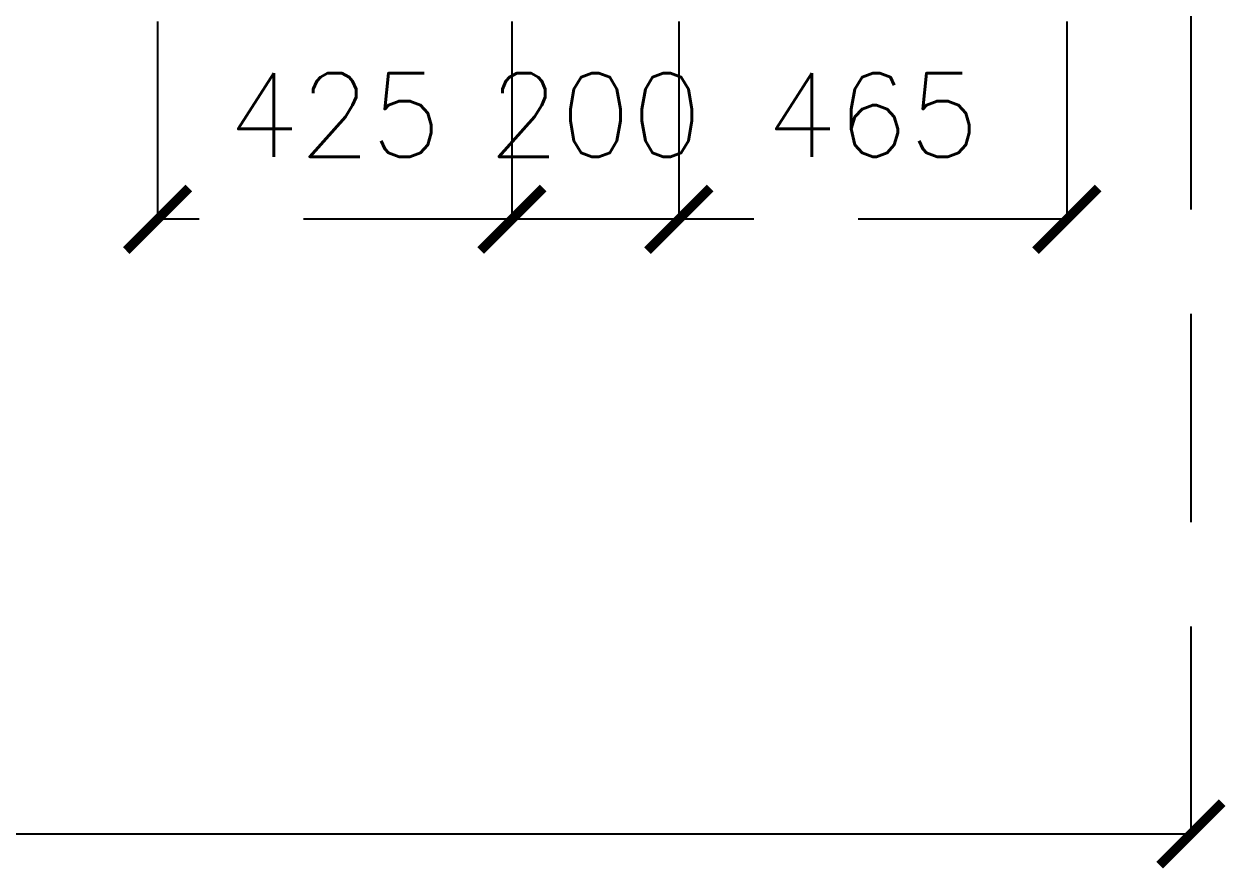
# Model space of a CAD drawing. Header units: millimetres. Extents: x -414464 to 1686, y -90036 to 108605.
# Drawn here: x -103890 to -102448, y -88526 to -87513 of the extents above; entities that cross this region are included whole.
import ezdxf

# ---------------------------------------------------------------- set-up
doc = ezdxf.new("R2010")
doc.units = ezdxf.units.MM
doc.header["$LTSCALE"] = 1000
doc.header["$MEASUREMENT"] = 0
for name, pattern in [('$1$AUDIT_D_120904163729-0', [0]), ('$36$HIDDEN', [0.375, 0.25, -0.125]), ('AUDIT_D_120904163729-0', [0]), ('T8(T9 IS SIMILAR) - DIMENSION & TEXTING$1$HIDDEN', [0.375, 0.25, -0.125]), ('T8(T9 IS SIMILAR) - TYPICAL FLOOR ELEVATION$1$AUDIT_D_120904163729-0', [0]), ('T8(T9 IS SIMILAR) - TYPICAL FLOOR ELEVATION$1$HIDDEN', [0.375, 0.25, -0.125])]:
    doc.linetypes.add(name, pattern=pattern)
doc.layers.get('0').update_dxf_attribs({"linetype": 'AUDIT_D_120904163729-0'})
for name, color, linetype in [('$0$A-HATCH -160', 251, '$1$AUDIT_D_120904163729-0'), ('$21$A-DIMENSIONS', 2, '$36$HIDDEN'), ('a-rcc', 3, 'Continuous'), ('T8(T9 IS SIMILAR) - DIMENSION & TEXTING$1$A-DIMENSIONS', 2, 'T8(T9 IS SIMILAR) - DIMENSION & TEXTING$1$HIDDEN'), ('T8(T9 IS SIMILAR) - TYPICAL FLOOR ELEVATION$1$A-DIM', 1, 'T8(T9 IS SIMILAR) - TYPICAL FLOOR ELEVATION$1$AUDIT_D_120904163729-0'), ('T8(T9 IS SIMILAR)$1$$6$a-beam 2', 50, 'Continuous')]:
    doc.layers.add(name, color=color, linetype=linetype)
doc.layers.add('T8(T9 IS SIMILAR)$1$D&W', color=8, linetype='Continuous', lineweight=25)
doc.styles.add('T8(T9 IS SIMILAR) - DIMENSION & TEXTING$1$Romans 1', font='romans.shx', dxfattribs={"height": 100})
doc.styles.add('T8(T9 IS SIMILAR) - TYPICAL FLOOR ELEVATION$1$Romans 1', font='romans.shx', dxfattribs={"height": 100})
doc.dimstyles.new('T8(T9 IS SIMILAR) - DIMENSION & TEXTING$1$ALPINE S', dxfattribs={"dimscale": 0, "dimtxt": 100, "dimasz": 75, "dimexe": 0, "dimexo": 0, "dimgap": 75, "dimtad": 1, "dimdec": 0, "dimzin": 0, "dimdsep": 46, "dimtxsty": 'T8(T9 IS SIMILAR) - DIMENSION & TEXTING$1$Romans 1', "dimblk": 'T8(T9 IS SIMILAR) - DIMENSION & TEXTING$1$_ArchTick', "dimcen": 0.09, "dimclrd": 256, "dimclre": 256, "dimclrt": 7, "dimadec": 0, "dimazin": 0, "dimtfac": 1, "dimtdec": 0, "dimtofl": 0, "dimtmove": 1, "dimatfit": 0, "dimldrblk": 'T8(T9 IS SIMILAR) - DIMENSION & TEXTING$1$_Open90', "dimfxl": 1, "dimtolj": 1, "dimtzin": 0, "dimarcsym": 0})
doc.dimstyles.new('T8(T9 IS SIMILAR) - TYPICAL FLOOR ELEVATION$1$ALPINE S', dxfattribs={"dimscale": 0, "dimtxt": 100, "dimasz": 75, "dimexe": 0, "dimexo": 0, "dimgap": 75, "dimtad": 1, "dimdec": 0, "dimzin": 0, "dimdsep": 46, "dimtxsty": 'T8(T9 IS SIMILAR) - TYPICAL FLOOR ELEVATION$1$Romans 1', "dimblk": 'T8(T9 IS SIMILAR) - TYPICAL FLOOR ELEVATION$1$_ArchTick', "dimcen": 0.09, "dimclrd": 256, "dimclre": 256, "dimclrt": 7, "dimadec": 0, "dimazin": 0, "dimtfac": 1, "dimtdec": 0, "dimtofl": 0, "dimtmove": 1, "dimatfit": 0, "dimldrblk": 'T8(T9 IS SIMILAR) - TYPICAL FLOOR ELEVATION$1$_Open90', "dimfxl": 1, "dimtolj": 1, "dimtzin": 0, "dimarcsym": 0})

# ---------------------------------------------------------------- blocks, each defined once
blk = doc.blocks.new('T8(T9 IS SIMILAR) - TYPICAL FLOOR ELEVATION$1$_ArchTick')
at = {"color": 0, "linetype": 'ByBlock', "const_width": 0.15}
blk.add_lwpolyline([(-0.5, -0.5), (0.5, 0.5)], dxfattribs=at)
blk = doc.blocks.new('*D4571')
at = {"layer": 'T8(T9 IS SIMILAR) - TYPICAL FLOOR ELEVATION$1$A-DIM', "linetype": 'T8(T9 IS SIMILAR) - TYPICAL FLOOR ELEVATION$1$HIDDEN', "lineweight": -2, "transparency": 16777216}
for p, q in [((1227712.1, -5709299.9), (1228710.5, -5709299.9)), ((1228462.1, -5714599.9), (1228710.5, -5714599.9))]:
    blk.add_line(p, q, dxfattribs=at)
at = {"layer": 'T8(T9 IS SIMILAR) - TYPICAL FLOOR ELEVATION$1$A-DIM', "lineweight": -2, "transparency": 16777216}
blk.add_line((1228710.5, -5714599.9), (1228710.5, -5709299.9), dxfattribs=at)
at = {"layer": 'T8(T9 IS SIMILAR) - TYPICAL FLOOR ELEVATION$1$A-DIM', "linetype": 'ByBlock', "lineweight": -2, "transparency": 16777216, "xscale": 75, "yscale": 75, "zscale": 75}
for p, rotation in [((1228710.5, -5709299.9), 90), ((1228710.5, -5714599.9), 270)]:
    blk.add_blockref('T8(T9 IS SIMILAR) - TYPICAL FLOOR ELEVATION$1$_ArchTick', p, dxfattribs=dict(at, rotation=rotation))
at = {"layer": 'T8(T9 IS SIMILAR) - TYPICAL FLOOR ELEVATION$1$A-DIM', "color": 7, "linetype": 'ByBlock', "transparency": 16777216, "insert": (1228585.5, -5711949.9), "char_height": 100, "attachment_point": 5, "rotation": 90, "style": 'T8(T9 IS SIMILAR) - TYPICAL FLOOR ELEVATION$1$Romans 1'}
blk.add_mtext('\\A1;5300', dxfattribs=at)
blk = doc.blocks.new('T8(T9 IS SIMILAR) - TYPICAL FLOOR ELEVATION$1$_Open90')
at = {"color": 0, "linetype": 'ByBlock', "lineweight": -2}
for p, q in [((-0.5, 0.5), (0, 0)), ((0, 0), (-1, 0)), ((0, 0), (-0.5, -0.5))]:
    blk.add_line(p, q, dxfattribs=at)
blk = doc.blocks.new('T8(T9 IS SIMILAR) - DIMENSION & TEXTING$1$_ArchTick')
at = {"color": 0, "linetype": 'ByBlock', "const_width": 0.15}
blk.add_lwpolyline([(-0.5, -0.5), (0.5, 0.5)], dxfattribs=at)
blk = doc.blocks.new('*D1254')
at = {"layer": 'T8(T9 IS SIMILAR) - DIMENSION & TEXTING$1$A-DIMENSIONS', "linetype": 'T8(T9 IS SIMILAR) - DIMENSION & TEXTING$1$HIDDEN', "lineweight": -2, "transparency": 16777216}
for p, q in [((1227362.1, -5709448.7), (1227974, -5709448.7)), ((1227362.1, -5709913.7), (1227974, -5709913.7))]:
    blk.add_line(p, q, dxfattribs=at)
at = {"layer": 'T8(T9 IS SIMILAR) - DIMENSION & TEXTING$1$A-DIMENSIONS', "lineweight": -2, "transparency": 16777216}
blk.add_line((1227974, -5709448.7), (1227974, -5709913.7), dxfattribs=at)
at = {"layer": 'T8(T9 IS SIMILAR) - DIMENSION & TEXTING$1$A-DIMENSIONS', "linetype": 'ByBlock', "lineweight": -2, "transparency": 16777216, "xscale": 75, "yscale": 75, "zscale": 75}
for p, rotation in [((1227974, -5709448.7), 90), ((1227974, -5709913.7), 270)]:
    blk.add_blockref('T8(T9 IS SIMILAR) - DIMENSION & TEXTING$1$_ArchTick', p, dxfattribs=dict(at, rotation=rotation))
at = {"layer": 'T8(T9 IS SIMILAR) - DIMENSION & TEXTING$1$A-DIMENSIONS', "color": 7, "linetype": 'ByBlock', "transparency": 16777216, "insert": (1227849, -5709681.2), "char_height": 100, "attachment_point": 5, "rotation": 90, "style": 'T8(T9 IS SIMILAR) - DIMENSION & TEXTING$1$Romans 1'}
blk.add_mtext('\\A1;465', dxfattribs=at)
blk = doc.blocks.new('T8(T9 IS SIMILAR) - DIMENSION & TEXTING$1$_Open90')
at = {"color": 0, "linetype": 'ByBlock', "lineweight": -2}
for p, q in [((-0.5, 0.5), (0, 0)), ((0, 0), (-1, 0)), ((0, 0), (-0.5, -0.5))]:
    blk.add_line(p, q, dxfattribs=at)
blk = doc.blocks.new('*D1255')
at = {"layer": 'T8(T9 IS SIMILAR) - DIMENSION & TEXTING$1$A-DIMENSIONS', "linetype": 'T8(T9 IS SIMILAR) - DIMENSION & TEXTING$1$HIDDEN', "lineweight": -2, "transparency": 16777216}
for p, q in [((1227361.8, -5709913.7), (1227974, -5709913.7)), ((1227361.8, -5710113.7), (1227974, -5710113.7))]:
    blk.add_line(p, q, dxfattribs=at)
at = {"layer": 'T8(T9 IS SIMILAR) - DIMENSION & TEXTING$1$A-DIMENSIONS', "lineweight": -2, "transparency": 16777216}
blk.add_line((1227974, -5709913.7), (1227974, -5710113.7), dxfattribs=at)
at = {"layer": 'T8(T9 IS SIMILAR) - DIMENSION & TEXTING$1$A-DIMENSIONS', "linetype": 'ByBlock', "lineweight": -2, "transparency": 16777216, "xscale": 75, "yscale": 75, "zscale": 75}
for p, rotation in [((1227974, -5709913.7), 90), ((1227974, -5710113.7), 270)]:
    blk.add_blockref('T8(T9 IS SIMILAR) - DIMENSION & TEXTING$1$_ArchTick', p, dxfattribs=dict(at, rotation=rotation))
at = {"layer": 'T8(T9 IS SIMILAR) - DIMENSION & TEXTING$1$A-DIMENSIONS', "color": 7, "linetype": 'ByBlock', "transparency": 16777216, "insert": (1227849, -5710013.7), "char_height": 100, "attachment_point": 5, "rotation": 90, "style": 'T8(T9 IS SIMILAR) - DIMENSION & TEXTING$1$Romans 1'}
blk.add_mtext('\\A1;200', dxfattribs=at)
blk = doc.blocks.new('*D1256')
at = {"layer": 'T8(T9 IS SIMILAR) - DIMENSION & TEXTING$1$A-DIMENSIONS', "linetype": 'T8(T9 IS SIMILAR) - DIMENSION & TEXTING$1$HIDDEN', "lineweight": -2, "transparency": 16777216}
for p, q in [((1227362.1, -5710113.7), (1227974, -5710113.7)), ((1227362.1, -5710538.5), (1227974, -5710538.5))]:
    blk.add_line(p, q, dxfattribs=at)
at = {"layer": 'T8(T9 IS SIMILAR) - DIMENSION & TEXTING$1$A-DIMENSIONS', "lineweight": -2, "transparency": 16777216}
blk.add_line((1227974, -5710113.7), (1227974, -5710538.5), dxfattribs=at)
at = {"layer": 'T8(T9 IS SIMILAR) - DIMENSION & TEXTING$1$A-DIMENSIONS', "linetype": 'ByBlock', "lineweight": -2, "transparency": 16777216, "xscale": 75, "yscale": 75, "zscale": 75}
for p, rotation in [((1227974, -5710113.7), 90), ((1227974, -5710538.5), 270)]:
    blk.add_blockref('T8(T9 IS SIMILAR) - DIMENSION & TEXTING$1$_ArchTick', p, dxfattribs=dict(at, rotation=rotation))
at = {"layer": 'T8(T9 IS SIMILAR) - DIMENSION & TEXTING$1$A-DIMENSIONS', "color": 7, "linetype": 'ByBlock', "transparency": 16777216, "insert": (1227849, -5710326.1), "char_height": 100, "attachment_point": 5, "rotation": 90, "style": 'T8(T9 IS SIMILAR) - DIMENSION & TEXTING$1$Romans 1'}
blk.add_mtext('\\A1;425', dxfattribs=at)
blk = doc.blocks.new('T8(T9 IS SIMILAR) - TYPICAL FLOOR ELEVATION')
at = {"layer": 'T8(T9 IS SIMILAR) - TYPICAL FLOOR ELEVATION$1$A-DIM', "linetype": 'ByBlock'}
dim = blk.add_linear_dim(base=(1228710.5, -5709299.9), p1=(1228462.1, -5714599.9, 0.3), p2=(1227712.1, -5709299.9), angle=90, dimstyle='T8(T9 IS SIMILAR) - TYPICAL FLOOR ELEVATION$1$ALPINE S', override={"dimscale": 1, "dimfxl": 5, "dimarcsym": 1}, dxfattribs=at)
dim.commit()
dim.dimension.update_dxf_attribs({"geometry": '*D4571', "text_midpoint": (1228585.5, -5711949.9)})
blk = doc.blocks.new('T8(T9 IS SIMILAR) - DIMENSION & TEXTING')
at = {"layer": 'T8(T9 IS SIMILAR) - DIMENSION & TEXTING$1$A-DIMENSIONS', "linetype": 'ByBlock'}
for base, p1, p2, picture, middle in [((1227974, -5709913.7), (1227362.1, -5709448.7, 0), (1227362.1, -5709913.7, 0), '*D1254', (1227849, -5709681.2)), ((1227974, -5710538.5), (1227362.1, -5710113.7, 0.7), (1227362.1, -5710538.5, 0), '*D1256', (1227849, -5710326.1))]:
    dim = blk.add_linear_dim(base=base, p1=p1, p2=p2, angle=90, dimstyle='T8(T9 IS SIMILAR) - DIMENSION & TEXTING$1$ALPINE S', override={"dimscale": 1, "dimfxl": 5, "dimarcsym": 1}, dxfattribs=at)
    dim.commit()
    dim.dimension.update_dxf_attribs({"geometry": picture, "text_midpoint": middle})
dim = blk.add_linear_dim(base=(1227974, -5710113.7), p1=(1227361.8, -5709913.7, 0.7), p2=(1227361.8, -5710113.7, 0), angle=90, dimstyle='T8(T9 IS SIMILAR) - DIMENSION & TEXTING$1$ALPINE S', override={"dimscale": 1, "dimfxl": 5, "dimarcsym": 1}, dxfattribs=at)
dim.commit()
dim.dimension.update_dxf_attribs({"geometry": '*D1255', "text_midpoint": (1227974, -5710013.7), "dimtype": 128})
blk = doc.blocks.new('T8(T9 IS SIMILAR)')
at = {"layer": 'T8(T9 IS SIMILAR)$1$D&W', "linetype": 'ByBlock'}
blk.add_blockref('T8(T9 IS SIMILAR) - TYPICAL FLOOR ELEVATION', (0, 0), dxfattribs=at)
at = {"layer": 'T8(T9 IS SIMILAR)$1$$6$a-beam 2', "linetype": 'ByBlock'}
blk.add_blockref('T8(T9 IS SIMILAR) - DIMENSION & TEXTING', (0, 0), dxfattribs=at)
blk = doc.blocks.new('A$C48506478')
at = {"layer": '$21$A-DIMENSIONS', "linetype": 'ByBlock'}
blk.add_blockref('T8(T9 IS SIMILAR)', (-1195542.6, 5727884.6), dxfattribs=at)
at = {"layer": '$0$A-HATCH -160', "linetype": 'ByBlock'}
blk.add_blockref('T8(T9 IS SIMILAR) - DIMENSION & TEXTING', (-1195542.6, 5727884.6), dxfattribs=at)

msp = doc.modelspace()

# ---------------------------------------------------------------- block references
at = {"layer": 'a-rcc', "linetype": 'ByBlock', "rotation": 270}
msp.add_blockref('A$C48506478', (-121076, -55315.3, 0), dxfattribs=at)

doc.saveas('drawing.dxf')
